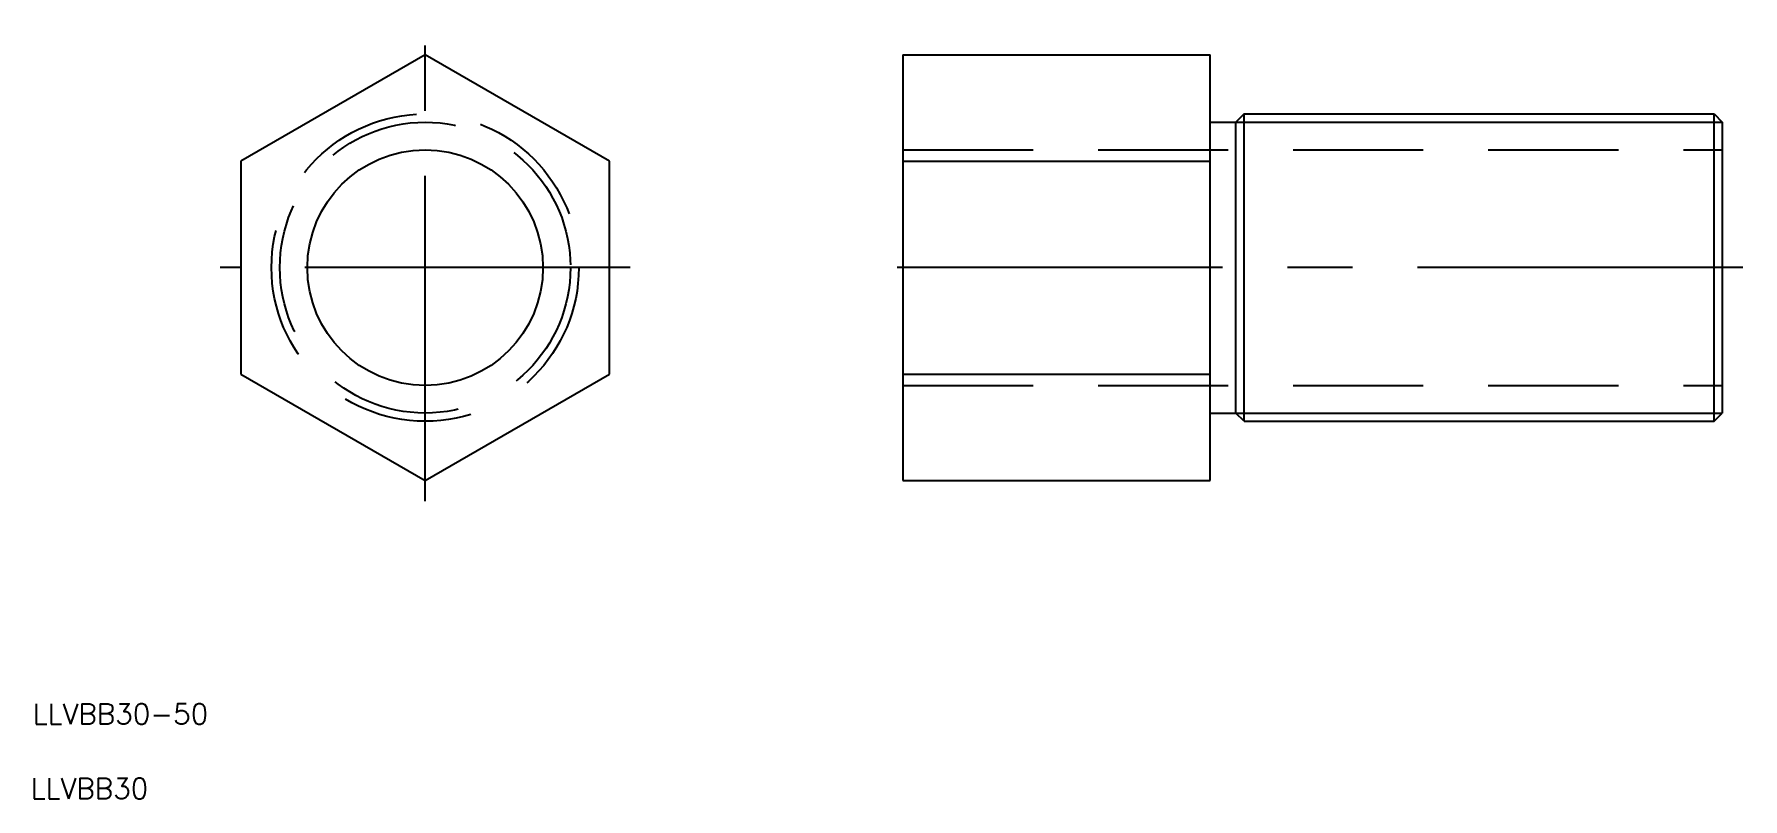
# Model space of a CAD drawing. Extents: x -38 to 129, y -52 to 23.
import ezdxf

# ---------------------------------------------------------------- set-up
doc = ezdxf.new("R2010")
doc.units = 0
doc.linetypes.add('CENTER', pattern=[50.8, 31.75, -6.35, 6.35, -6.35])
doc.linetypes.add('DASHED', pattern=[19.05, 12.7, -6.35])
doc.layers.get('0').update_dxf_attribs({"linetype": 'CONTINUOUS'})
doc.layers.add('CENTER', color=1, linetype='CENTER')
doc.styles.get("Standard").update_dxf_attribs({"font": 'txt.shx', "height": 3, "bigfont": 'bigfont.shx'})

msp = doc.modelspace()

# ---------------------------------------------------------------- linework, layer by layer
at = {"color": 7, "linetype": 'CONTINUOUS'}
for p, q in [((0, 20.78), (-18, 10.39)), ((18, 10.39), (0, 20.78)), ((46.65, 20.78), (46.65, -20.78)), ((46.65, 20.78), (76.65, 20.78)), ((76.65, -20.78), (76.65, 20.78)), ((76.65, 14.19), (79.15, 14.19)), ((79.96, 15), (79.15, 14.19)), ((79.15, -14.19), (79.15, 14.19)), ((79.96, -15), (79.96, 15)), ((79.96, 15), (125.84, 15)), ((125.84, -15), (125.84, 15)), ((125.84, 15), (126.65, 14.19)), ((126.65, 14.19), (126.65, -14.19)), ((-18, 10.39), (-18, -10.39)), ((18, -10.39), (18, 10.39)), ((46.65, 10.39), (76.65, 10.39)), ((-18, -10.39), (0, -20.78)), ((0, -20.78), (18, -10.39)), ((46.65, -10.39), (76.65, -10.39)), ((76.65, -14.19), (79.15, -14.19)), ((79.96, -15), (79.15, -14.19)), ((79.96, -15), (125.84, -15)), ((125.84, -15), (126.65, -14.19)), ((46.65, -20.78), (76.65, -20.78))]:
    msp.add_line(p, q, dxfattribs=at)
at = {"color": 3, "linetype": 'CONTINUOUS'}
for p, q in [((79.15, 14.19), (126.65, 14.19)), ((79.15, -14.19), (126.65, -14.19))]:
    msp.add_line(p, q, dxfattribs=at)
at = {"color": 3, "linetype": 'DASHED'}
for p, q in [((46.65, 11.5), (126.65, 11.5)), ((46.65, -11.5), (126.65, -11.5))]:
    msp.add_line(p, q, dxfattribs=at)
for radius in [15, 14.19]:
    msp.add_circle((0, 0), radius, dxfattribs=at)
at = {"color": 7, "linetype": 'CONTINUOUS'}
msp.add_circle((0, 0), 11.5, dxfattribs=at)
at = {"layer": 'CENTER', "color": 1, "linetype": 'CENTER'}
for p, q in [((0, -22.78), (0, 22.78)), ((20, 0), (-20, 0)), ((128.65, 0), (44.65, 0))]:
    msp.add_line(p, q, dxfattribs=at)

# ---------------------------------------------------------------- texts
at = {"color": 7, "linetype": 'CONTINUOUS'}
for s, p in [('LLVBB30-50', (-38.32, -44.56)), ('LLVBB30', (-38.52, -51.84))]:
    msp.add_text(s, height=2, dxfattribs=at).set_placement(p)

doc.saveas('drawing.dxf')
